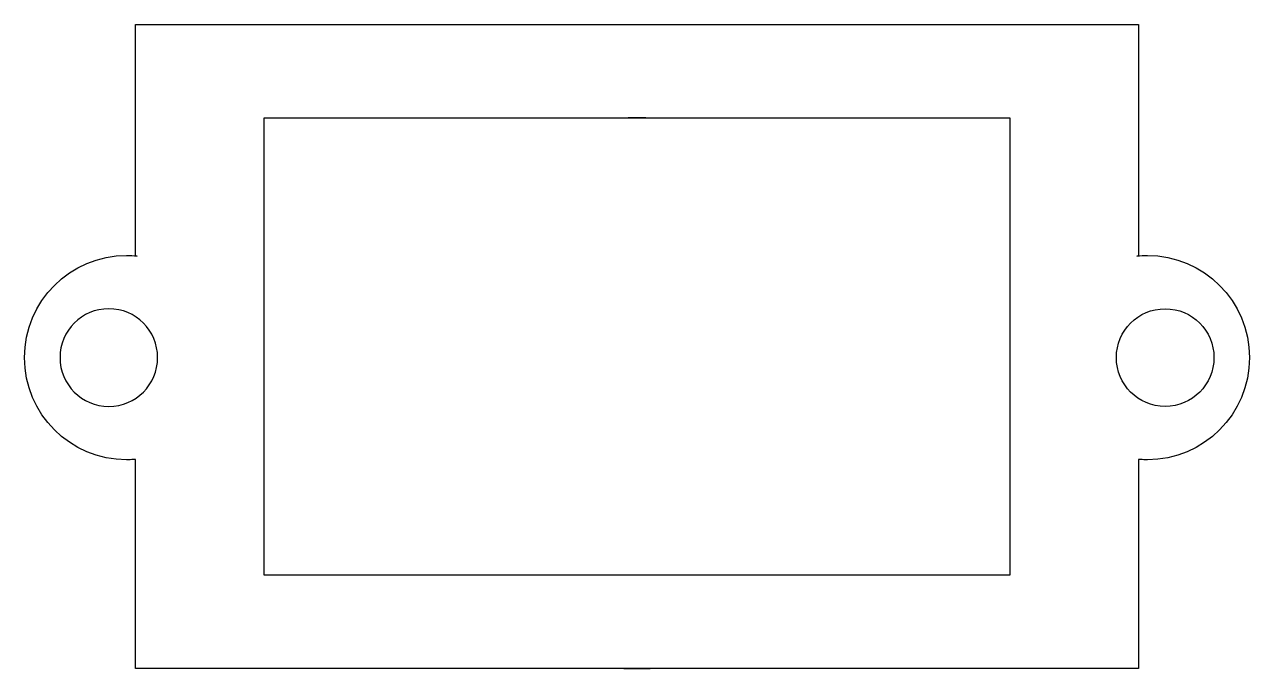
# Model space of a CAD drawing. Header units: centimetres. Extents: x -9.2 to 9.2, y -4.8 to 4.8.
import ezdxf

# ---------------------------------------------------------------- set-up
doc = ezdxf.new("R2010")
doc.units = ezdxf.units.CM
doc.header["$MEASUREMENT"] = 0
doc.layers.add('Camada 1', color=7, linetype='Continuous')

msp = doc.modelspace()

# ---------------------------------------------------------------- linework, layer by layer
at = {"layer": 'Camada 1'}
msp.add_open_spline([(-0.19928, -4.81622), (-0.19928, -4.81622), (7.50668, -4.81622), (7.50668, -4.81622), (7.50668, -4.81622), (7.50668, -4.81622), (7.50668, -1.68996), (7.50668, -1.68996), (7.50668, -1.68996), (7.50668, -1.68996), (7.53171, -1.69022), (7.53171, -1.69022), (7.53171, -1.69022), (7.5674, -1.69271), (7.60333, -1.694), (7.63953, -1.694), (7.63953, -1.694), (8.48342, -1.694), (9.16745, -1.00997), (9.16745, -0.16608), (9.16745, -0.16608), (9.16745, 0.67781), (8.4834, 1.36184), (7.63953, 1.36184), (7.63953, 1.36184), (7.58595, 1.36184), (7.53301, 1.35911), (7.48086, 1.35366), (7.48086, 1.35366), (7.48086, 1.35366), (7.50668, 1.35691), (7.50668, 1.35691), (7.50668, 1.35691), (7.50668, 1.35691), (7.50668, 4.81622), (7.50668, 4.81622), (7.50668, 4.81622), (7.50668, 4.81622), (0, 4.81622), (0, 4.81622), (0, 4.81622), (0, 4.81622), (-7.50668, 4.81622), (-7.50668, 4.81622), (-7.50668, 4.81622), (-7.50668, 4.81622), (-7.50668, 1.3569), (-7.50668, 1.3569), (-7.50668, 1.3569), (-7.50668, 1.3569), (-7.48086, 1.35365), (-7.48086, 1.35365), (-7.48086, 1.35365), (-7.53301, 1.3591), (-7.58595, 1.36183), (-7.63956, 1.36183), (-7.63956, 1.36183), (-8.48341, 1.36182), (-9.16744, 0.6778), (-9.16744, -0.16609), (-9.16744, -0.16609), (-9.16744, -1.00998), (-8.48341, -1.69401), (-7.63952, -1.69401), (-7.63952, -1.69401), (-7.60332, -1.69401), (-7.56737, -1.69271), (-7.5317, -1.69023), (-7.5317, -1.69023), (-7.5317, -1.69023), (-7.50667, -1.68997), (-7.50667, -1.68997), (-7.50667, -1.68997), (-7.50667, -1.68997), (-7.50667, -4.81623), (-7.50667, -4.81623), (-7.50667, -4.81623), (-7.50667, -4.81623), (0.19928, -4.81622), (0.19928, -4.81622), (0.19928, -4.81622), (0.19928, -4.81622), (-0.19928, -4.81622), (-0.19928, -4.81622)], degree=3, knots=[0, 0, 0, 0, 0.04545455, 0.04545455, 0.04545455, 0.04545455, 0.09090909, 0.09090909, 0.09090909, 0.09090909, 0.13636364, 0.13636364, 0.13636364, 0.13636364, 0.18181818, 0.18181818, 0.18181818, 0.18181818, 0.22727273, 0.22727273, 0.22727273, 0.22727273, 0.27272727, 0.27272727, 0.27272727, 0.27272727, 0.31818182, 0.31818182, 0.31818182, 0.31818182, 0.36363636, 0.36363636, 0.36363636, 0.36363636, 0.40909091, 0.40909091, 0.40909091, 0.40909091, 0.45454545, 0.45454545, 0.45454545, 0.45454545, 0.5, 0.5, 0.5, 0.5, 0.54545455, 0.54545455, 0.54545455, 0.54545455, 0.59090909, 0.59090909, 0.59090909, 0.59090909, 0.63636364, 0.63636364, 0.63636364, 0.63636364, 0.68181818, 0.68181818, 0.68181818, 0.68181818, 0.72727273, 0.72727273, 0.72727273, 0.72727273, 0.77272727, 0.77272727, 0.77272727, 0.77272727, 0.81818182, 0.81818182, 0.81818182, 0.81818182, 0.86363636, 0.86363636, 0.86363636, 0.86363636, 0.90909091, 0.90909091, 0.90909091, 0.90909091, 1, 1, 1, 1], dxfattribs=at)
at = {"layer": 'Camada 1', "color": 7}
for points, knots in [([(0, -3.42118), (0, -3.42118), (5.58017, -3.42118), (5.58017, -3.42118), (5.58017, -3.42118), (5.58017, -3.42118), (5.58017, 3.42118), (5.58017, 3.42118), (5.58017, 3.42118), (5.58017, 3.42118), (-0.13287, 3.42118), (-0.13287, 3.42118), (-0.13287, 3.42118), (-0.13287, 3.42118), (0.13285, 3.42118), (0.13285, 3.42118), (0.13285, 3.42118), (0.13285, 3.42118), (-5.58017, 3.42118), (-5.58017, 3.42118), (-5.58017, 3.42118), (-5.58017, 3.42118), (-5.58017, -3.42118), (-5.58017, -3.42118), (-5.58017, -3.42118), (-5.58017, -3.42118), (0, -3.42118), (0, -3.42118)], [0, 0, 0, 0, 0.125, 0.125, 0.125, 0.125, 0.25, 0.25, 0.25, 0.25, 0.375, 0.375, 0.375, 0.375, 0.5, 0.5, 0.5, 0.5, 0.625, 0.625, 0.625, 0.625, 0.75, 0.75, 0.75, 0.75, 1, 1, 1, 1]), ([(-8.636, -0.16609), (-8.636, 0.23743), (-8.30876, 0.56466), (-7.90525, 0.56466), (-7.90525, 0.56466), (-7.50174, 0.56466), (-7.1745, 0.23742), (-7.1745, -0.16609), (-7.1745, -0.16609), (-7.1745, -0.56958), (-7.50174, -0.89684), (-7.90525, -0.89684), (-7.90525, -0.89684), (-8.30876, -0.89684), (-8.636, -0.56958), (-8.636, -0.16609)], [0, 0, 0, 0, 0.2, 0.2, 0.2, 0.2, 0.4, 0.4, 0.4, 0.4, 0.6, 0.6, 0.6, 0.6, 1, 1, 1, 1]), ([(8.63597, -0.16609), (8.63597, 0.23743), (8.30876, 0.56466), (7.90524, 0.56466), (7.90524, 0.56466), (7.50172, 0.56466), (7.17451, 0.23742), (7.17451, -0.16609), (7.17451, -0.16609), (7.17451, -0.56958), (7.50172, -0.89684), (7.90524, -0.89684), (7.90524, -0.89684), (8.30876, -0.89684), (8.63597, -0.56958), (8.63597, -0.16609)], [0, 0, 0, 0, 0.2, 0.2, 0.2, 0.2, 0.4, 0.4, 0.4, 0.4, 0.6, 0.6, 0.6, 0.6, 1, 1, 1, 1])]:
    msp.add_open_spline(points, degree=3, knots=knots, dxfattribs=at)

doc.saveas('drawing.dxf')
